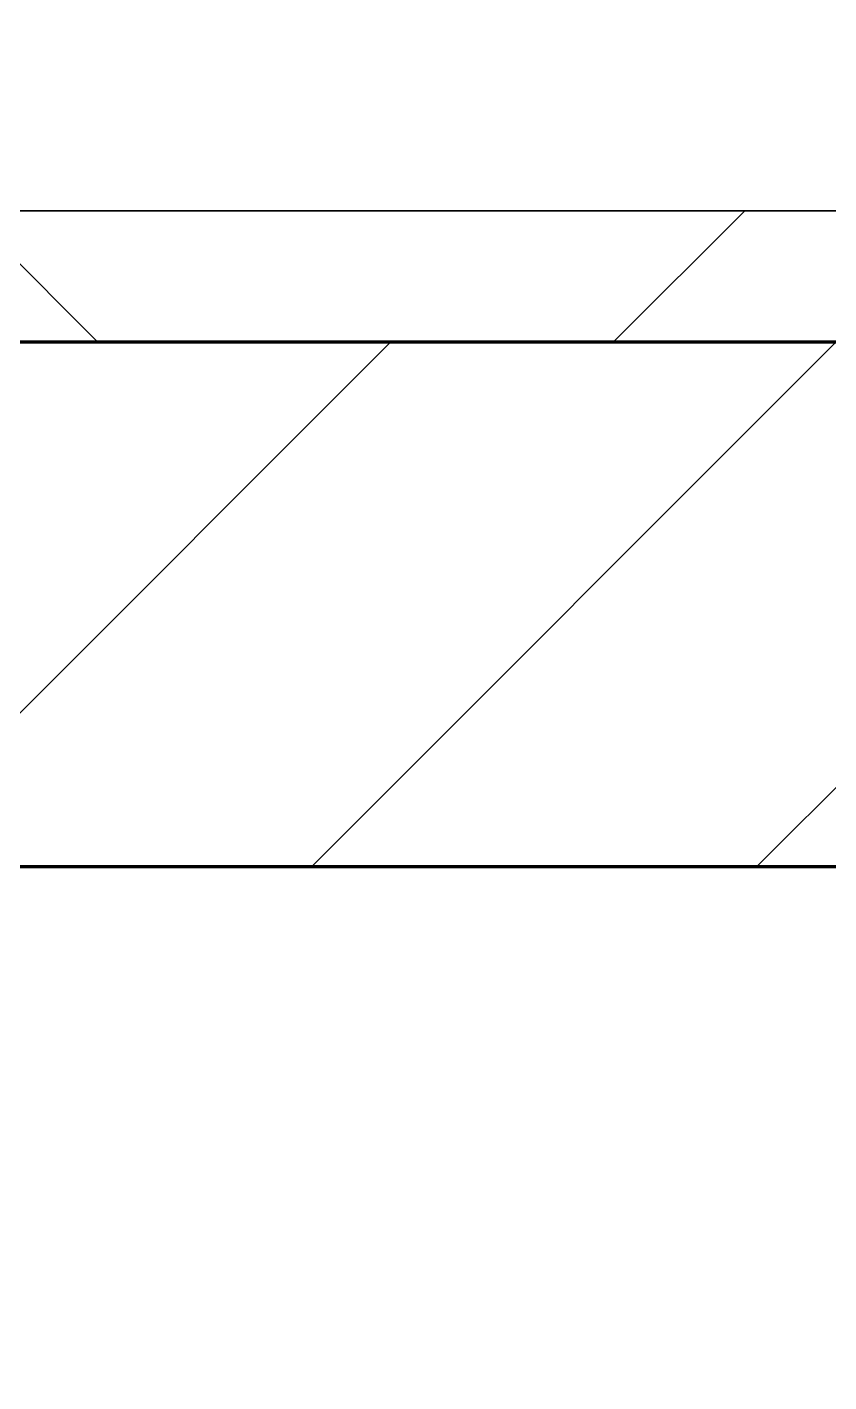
# Model space of a CAD drawing. Header units: millimetres. Extents: x -726012 to -647389, y -20772 to 18805.
# Drawn here: x -673644 to -673339, y 3733 to 4249 of the extents above; entities that cross this region are included whole.
import ezdxf
from ezdxf.xclip import XClip

# ---------------------------------------------------------------- set-up
doc = ezdxf.new("R2010")
doc.units = ezdxf.units.MM
doc.header["$XCLIPFRAME"] = 0
for name, color, linetype, lineweight in [('A-GLAZ-CURT', 2, 'Continuous', 9), ('A-WALL', 5, 'Continuous', 35), ('A-WALL-FNSH', 2, 'Continuous', 35), ('A-WALL-PATT', 1, 'Continuous', 35)]:
    doc.layers.add(name, color=color, linetype=linetype, lineweight=lineweight)
doc.layers.add('A11_ALU.SOLID SHEET', color=2, linetype='Continuous')

# ---------------------------------------------------------------- blocks, each defined once
blk = doc.blocks.new('PPLS-PP19_Custom Tile Pattern - Custom Tile Pattern-V204-4233-01 ENLARGED MULTI-PURPOSE LEVEL - REFLECTED CEILING PLAN - SHEET 4')
at = {"layer": 'A-GLAZ-CURT'}
for p, q in [((-300, 0), (300, 0)), ((300, 0), (-300, 0)), ((230.06, 0), (300, 0)), ((-300, -50), (300, -50)), ((300, -50), (-300, -50))]:
    blk.add_line(p, q, dxfattribs=at)
for points, knots in [([(171.51, 0), (176.48, 0), (193.23, 0), (201.73, 0), (208.81, 0), (213.9, 0), (241.96, 0), (266.73, 0), (281.71, 0), (291.71, 0), (296.52, 0), (297.86, 0), (298.09, 0)], [-7971.819559, -7971.819559, -7971.819559, -7971.819559, -7784.112253, -7606.717214, -7289.299508, -7042.621073, -6582.165592, -6068.460911, -5766.029927, -5566.724884, -5280.360606, -5199.253518, -5199.253518, -5199.253518, -5199.253518]), ([(300, 0), (288.22, 0), (262, 0), (230.43, 0), (219.94, 0), (219.02, 0)], [-12528.858583, -12528.858583, -12528.858583, -12528.858583, -11905.454923, -11162.864862, -10856.732305, -10856.732305, -10856.732305, -10856.732305]), ([(247.1, 0), (246.76, 0), (245.04, 0), (239.51, 0), (233.88, 0), (231.88, 0)], [-9649.085549, -9649.085549, -9649.085549, -9649.085549, -9581.591397, -9406.094246, -9296.534164, -9296.534164, -9296.534164, -9296.534164]), ([(300, 0), (286.53, 0), (263.75, 0), (240.94, 0), (231.91, 0)], [-285.253232, -285.253232, -285.253232, -285.253232, -244.693688, -216.699613, -216.699613, -216.699613, -216.699613]), ([(232.07, 0), (237.08, 0), (243.47, 0), (246.54, 0), (246.96, 0)], [-10299.356879, -10299.356879, -10299.356879, -10299.356879, -9925.173265, -9834.877357, -9834.877357, -9834.877357, -9834.877357]), ([(284.76, 0), (284.76, 0), (285.09, 0), (287.47, 0), (293.59, 0), (297.76, 0), (300, 0)], [-4110.630118, -4110.630118, -4110.630118, -4110.630118, -4053.389046, -3959.664717, -3862.421465, -3746.95702, -3746.95702, -3746.95702, -3746.95702]), ([(297.38, 0), (295.84, 0), (291.62, 0), (285.38, 0), (284.87, 0)], [-4803.172655, -4803.172655, -4803.172655, -4803.172655, -4358.271401, -4143.037883, -4143.037883, -4143.037883, -4143.037883])]:
    blk.add_open_spline(points, degree=3, knots=knots, dxfattribs=at)
blk = doc.blocks.new('PPLS-PP19_Custom Tile Pattern - Custom Tile Pattern-V205-4233-01 ENLARGED MULTI-PURPOSE LEVEL - REFLECTED CEILING PLAN - SHEET 4')
at = {"layer": 'A-GLAZ-CURT'}
for p, q in [((-300, 0), (300, 0)), ((300, 0), (-300, 0)), ((-293.07, 0), (-275.75, 0)), ((-275.75, 0), (-293.07, 0)), ((-222.32, 0), (-205, 0)), ((-205, 0), (-222.32, 0)), ((-300, -50), (300, -50)), ((300, -50), (-300, -50))]:
    blk.add_line(p, q, dxfattribs=at)
at = {"layer": 'A-GLAZ-CURT', "flags": 128}
for points in [[(-300, 0), (-291.56, 0), (-283.3, 0), (-275.2, 0), (-267.26, 0), (-259.45, 0), (-251.77, 0), (-244.2, 0), (-236.74, 0), (-229.36, 0), (-222.06, 0), (-214.83, 0), (-207.71, 0), (-200.76, 0), (-194.02, 0), (-187.54, 0), (-181.38, 0), (-175.58, 0), (-170.25, 0), (-165.64, 0), (-162.97, 0)], [(-125.17, 0), (-128.55, 0), (-134.16, 0), (-140.03, 0), (-145.5, 0), (-150.63, 0), (-155.53, 0), (-160.27, 0), (-164.95, 0), (-169.65, 0), (-174.47, 0), (-179.49, 0), (-184.81, 0), (-190.44, 0), (-196.37, 0), (-202.58, 0), (-209.04, 0), (-215.73, 0), (-222.63, 0), (-229.72, 0), (-236.97, 0), (-244.39, 0), (-251.96, 0), (-259.67, 0), (-267.51, 0), (-275.48, 0), (-283.55, 0), (-291.73, 0), (-300, 0)], [(-162.01, 0), (-159.53, 0), (-157.46, 0), (-154.52, 0), (-149.42, 0), (-141.84, 0), (-132.81, 0), (-126.08, 0)]]:
    blk.add_lwpolyline(points, dxfattribs=at)
at = {"layer": 'A-GLAZ-CURT'}
for points, knots in [([(-300, 0), (-284.65, 0), (-260.58, 0), (-239.12, 0), (-231.4, 0)], [-5323.127839, -5323.127839, -5323.127839, -5323.127839, -4502.809032, -4009.887144, -4009.887144, -4009.887144, -4009.887144]), ([(-163.62, 0), (-179.19, 0), (-215.5, 0), (-262.56, 0), (-294.48, 0), (-300, 0)], [-16345.600353, -16345.600353, -16345.600353, -16345.600353, -15131.813646, -13729.592194, -13439.944408, -13439.944408, -13439.944408, -13439.944408]), ([(-232.5, 0), (-233.85, 0), (-241.18, 0), (-255.22, 0), (-262.59, 0), (-264.9, 0), (-265.4, 0)], [-929.75382, -929.75382, -929.75382, -929.75382, -858.079193, -543.655514, -208.940337, 0, 0, 0, 0]), ([(-258.6, 0), (-257.91, 0), (-254.26, 0), (-244.34, 0), (-235.6, 0), (-231.44, 0)], [-5722.54675, -5722.54675, -5722.54675, -5722.54675, -5657.471696, -5413.335975, -5184.857794, -5184.857794, -5184.857794, -5184.857794]), ([(-233.49, 0), (-233.44, 0), (-233.08, 0), (-232.71, 0), (-232.31, 0)], [-455.274641, -455.274641, -455.274641, -455.274641, -440.605512, -341.455981, -341.455981, -341.455981, -341.455981]), ([(-163.09, 0), (-168.2, 0), (-179.33, 0), (-199.46, 0), (-216.65, 0), (-228.87, 0), (-231.04, 0), (-231.51, 0)], [-2039.007347, -2039.007347, -2039.007347, -2039.007347, -1763.376603, -1422.553702, -978.033455, -846.069444, -803.861461, -803.861461, -803.861461, -803.861461]), ([(-231.42, 0), (-228.38, 0), (-222.04, 0), (-213.1, 0), (-200.2, 0), (-185.8, 0), (-173.72, 0), (-164.38, 0), (-163.35, 0)], [-5184.524383, -5184.524383, -5184.524383, -5184.524383, -5017.494783, -4832.723979, -4666.091899, -4349.945572, -4000.813434, -3955.854465, -3955.854465, -3955.854465, -3955.854465]), ([(-137.88, 0), (-140.56, 0), (-147.66, 0), (-147.69, 0), (-158.72, 0), (-174.02, 0), (-185.59, 0), (-207.9, 0), (-222.89, 0), (-231.42, 0)], [-3187.727384, -3187.727384, -3187.727384, -3187.727384, -2919.378265, -2477.344047, -2237.412286, -2029.680487, -1755.085331, -1400.429864, -948.788723, -948.788723, -948.788723, -948.788723]), ([(-230.58, 0), (-210.41, 0), (-168.97, 0), (-129.95, 0), (-110.8, 0), (-99.5, 0), (-91.46, 0)], [-3992.345879, -3992.345879, -3992.345879, -3992.345879, -2700.551212, -1002.059161, -460.363443, 0, 0, 0, 0]), ([(-230.58, 0), (-229.89, 0), (-228.11, 0), (-225.3, 0), (-223.63, 0)], [-227.637321, -227.637321, -227.637321, -227.637321, -119.536984, 0, 0, 0, 0]), ([(-223.63, 0), (-219.39, 0), (-206.17, 0), (-188.58, 0), (-172.91, 0), (-165.54, 0), (-163.36, 0)], [-5463.295695, -5463.295695, -5463.295695, -5463.295695, -5161.076232, -4739.070012, -4465.409639, -4350.402127, -4350.402127, -4350.402127, -4350.402127]), ([(-94.75, 0), (-106.26, 0), (-127.82, 0), (-153.15, 0), (-163.09, 0)], [-18450.026886, -18450.026886, -18450.026886, -18450.026886, -17136.203329, -16359.627453, -16359.627453, -16359.627453, -16359.627453]), ([(-163.09, 0), (-159.38, 0), (-149.88, 0), (-136.84, 0), (-127.33, 0), (-124.19, 0), (-123.43, 0), (-123.28, 0)], [-4345.559685, -4345.559685, -4345.559685, -4345.559685, -4149.119819, -3839.893365, -3647.167523, -3488.92562, -3439.852845, -3439.852845, -3439.852845, -3439.852845]), ([(-133.82, 0), (-135.51, 0), (-137.8, 0), (-149.31, 0), (-156.48, 0), (-161.34, 0), (-162.55, 0)], [-2731.647847, -2731.647847, -2731.647847, -2731.647847, -2418.507304, -2308.929706, -2113.765672, -2048.735886, -2048.735886, -2048.735886, -2048.735886]), ([(-152.35, 0), (-151.03, 0), (-147.71, 0), (-143.57, 0), (-138.62, 0)], [-3494.978217, -3494.978217, -3494.978217, -3494.978217, -3371.022232, -3227.460399, -3227.460399, -3227.460399, -3227.460399]), ([(-118.78, 0), (-121.86, 0), (-126.28, 0), (-136.96, 0), (-147.46, 0), (-150.03, 0), (-150.57, 0)], [-5938.474035, -5938.474035, -5938.474035, -5938.474035, -5700.061948, -5508.838257, -5298.784692, -5196.16478, -5196.16478, -5196.16478, -5196.16478]), ([(-150.34, 0), (-150.07, 0), (-147.75, 0), (-142.6, 0), (-127.26, 0), (-107.3, 0), (-90.42, 0), (-75.26, 0), (-68.41, 0), (-65.12, 0), (-63.63, 0)], [-4948.728362, -4948.728362, -4948.728362, -4948.728362, -4883.323924, -4440.880425, -4054.690705, -3793.097032, -3402.597032, -3144.956779, -3050.982048, -2969.237017, -2969.237017, -2969.237017, -2969.237017]), ([(-26.75, 0), (-27.82, 0), (-36.18, 0), (-53.55, 0), (-78.2, 0), (-110.94, 0), (-130.52, 0), (-147.74, 0), (-149.07, 0)], [-8718.362214, -8718.362214, -8718.362214, -8718.362214, -8532.293389, -8073.216054, -7508.296369, -7004.680444, -6449.282163, -6277.220794, -6277.220794, -6277.220794, -6277.220794]), ([(-148.23, 0), (-146.94, 0), (-140.15, 0), (-137.28, 0), (-133.93, 0), (-128.78, 0), (-126.5, 0)], [-6162.058746, -6162.058746, -6162.058746, -6162.058746, -6017.569127, -5560.701257, -5364.112219, -5231.017328, -5231.017328, -5231.017328, -5231.017328]), ([(-86.16, 0), (-91.37, 0), (-104.13, 0), (-122.65, 0), (-139.03, 0), (-146.11, 0), (-146.95, 0)], [-1681.3698, -1681.3698, -1681.3698, -1681.3698, -1374.161226, -945.742622, -741.901385, -489.130243, -489.130243, -489.130243, -489.130243]), ([(-146.69, 0), (-146.59, 0), (-145.49, 0), (-135.69, 0), (-128.29, 0), (-125.15, 0)], [-420.34245, -420.34245, -420.34245, -420.34245, -406.956646, -290.263673, 0, 0, 0, 0]), ([(-127.41, 0), (-131.63, 0), (-133.16, 0), (-134.09, 0), (-134.15, 0)], [-8540.990293, -8540.990293, -8540.990293, -8540.990293, -8266.114998, -8246.473386, -8246.473386, -8246.473386, -8246.473386]), ([(-134.15, 0), (-133.32, 0), (-130.31, 0), (-117.33, 0), (-92.04, 0), (-74.02, 0), (-62.74, 0), (-60.36, 0), (-59.97, 0)], [-7657.439573, -7657.439573, -7657.439573, -7657.439573, -7293.749979, -6839.55839, -6236.997189, -5713.340575, -5140.470607, -5006.787413, -5006.787413, -5006.787413, -5006.787413]), ([(-120.13, 0), (-120.14, 0), (-120.24, 0), (-121.3, 0), (-129.25, 0), (-133.82, 0)], [-2933.992132, -2933.992132, -2933.992132, -2933.992132, -2920.575025, -2840.280255, -2731.647847, -2731.647847, -2731.647847, -2731.647847]), ([(-113.43, 0), (-113.44, 0), (-113.96, 0), (-119.73, 0), (-125.43, 0), (-127.03, 0), (-127.41, 0)], [-328.499627, -328.499627, -328.499627, -328.499627, -282.672656, -98.539552, -24.539552, 0, 0, 0, 0]), ([(-126.5, 0), (-122.44, 0), (-108.71, 0), (-86.68, 0), (-63.44, 0), (-54.4, 0), (-48.53, 0), (-36.15, 0), (-29.59, 0), (-26.65, 0)], [-5231.017328, -5231.017328, -5231.017328, -5231.017328, -4994.692869, -4542.524482, -4008.285538, -3689.699207, -3546.54457, -3315.260113, -3113.700791, -3113.700791, -3113.700791, -3113.700791]), ([(-125.15, 0), (-124.93, 0), (-121.96, 0), (-113.01, 0), (-102.67, 0), (-97.63, 0), (-95.78, 0)], [-3362.7396, -3362.7396, -3362.7396, -3362.7396, -3342.215224, -3074.362186, -2902.289527, -2802.283, -2802.283, -2802.283, -2802.283]), ([(-122.08, 0), (-122.01, 0), (-121.69, 0), (-121.2, 0), (-120.88, 0)], [-3136.336417, -3136.336417, -3136.336417, -3136.336417, -3110.304437, -3035.164275, -3035.164275, -3035.164275, -3035.164275]), ([(-36.33, 0), (-36.43, 0), (-37.27, 0), (-45.02, 0), (-46.13, 0), (-60.59, 0), (-81.23, 0), (-99.51, 0), (-114.02, 0), (-117.28, 0), (-118.78, 0)], [-1855.773136, -1855.773136, -1855.773136, -1855.773136, -1810.870157, -1672.078046, -1405.135169, -1060.00838, -740.068933, -229.489605, -116.330425, 0, 0, 0, 0]), ([(-117.74, 0), (-117.19, 0), (-114.78, 0), (-113.43, 0), (-113.43, 0)], [-821.249067, -821.249067, -821.249067, -821.249067, -394.672656, -330.879064, -330.879064, -330.879064, -330.879064]), ([(-36.62, 0), (-36.62, 0), (-40.35, 0), (-44.32, 0), (-58.97, 0), (-85.2, 0), (-107.61, 0), (-116.56, 0), (-117.56, 0)], [-4069.478503, -4069.478503, -4069.478503, -4069.478503, -3858.647035, -3538.256648, -2842.901703, -2193.204658, -1433.981041, -985.49888, -985.49888, -985.49888, -985.49888]), ([(-115.82, 0), (-114.96, 0), (-110.41, 0), (-96.78, 0), (-71.33, 0), (-48.38, 0), (-30.8, 0), (-27.54, 0)], [-5724.064692, -5724.064692, -5724.064692, -5724.064692, -5430.283136, -5103.229623, -4799.173296, -4065.652676, -3897.235535, -3897.235535, -3897.235535, -3897.235535]), ([(9.32, 0), (9.08, 0), (7.65, 0), (2.57, 0), (-12.23, 0), (-25.64, 0), (-40, 0), (-56.24, 0), (-75.59, 0), (-94, 0), (-112.01, 0), (-114.94, 0), (-115.63, 0)], [-2922.926651, -2922.926651, -2922.926651, -2922.926651, -2882.788014, -2720.818881, -2518.50168, -2125.455881, -1792.521578, -1466.981642, -1208.454564, -789.402658, -501.969187, -243.577221, -243.577221, -243.577221, -243.577221]), ([(-94.76, 0), (-91.45, 0), (-82.85, 0), (-71.67, 0), (-65.93, 0), (-65.07, 0)], [-2783.999952, -2783.999952, -2783.999952, -2783.999952, -2605.247022, -2322.099534, -2241.8264, -2241.8264, -2241.8264, -2241.8264]), ([(-72.93, 0), (-75.51, 0), (-82.19, 0), (-90.07, 0), (-94.06, 0)], [-19442.345229, -19442.345229, -19442.345229, -19442.345229, -18935.241197, -18476.414712, -18476.414712, -18476.414712, -18476.414712]), ([(-91.46, 0), (-90.09, 0), (-84.7, 0), (-77.43, 0), (-72.73, 0), (-72.64, 0), (-72.64, 0)], [-19832.387487, -19832.387487, -19832.387487, -19832.387487, -19753.885894, -19541.04734, -19478.625389, -19471.062469, -19471.062469, -19471.062469, -19471.062469]), ([(-63.96, 0), (-64.13, 0), (-72.5, 0), (-80.63, 0), (-86.16, 0)], [-2171.769325, -2171.769325, -2171.769325, -2171.769325, -2007.031671, -1681.3698, -1681.3698, -1681.3698, -1681.3698]), ([(-29.03, 0), (-33.97, 0), (-43.74, 0), (-56.37, 0), (-71.66, 0), (-77.83, 0), (-82.66, 0), (-83.28, 0), (-83.28, 0)], [-2680.714891, -2680.714891, -2680.714891, -2680.714891, -2413.671296, -2161.752162, -2006.592567, -1646.621388, -1424.436217, -1393.971743, -1393.971743, -1393.971743, -1393.971743]), ([(-83.28, 0), (-83.28, 0), (-82.91, 0), (-76.14, 0), (-62.97, 0), (-48.14, 0), (-36.49, 0), (-33.57, 0), (-29.94, 0), (-28.57, 0)], [-1393.4169, -1393.4169, -1393.4169, -1393.4169, -1353.722004, -1274.333717, -1073.56893, -651.549973, -296.515819, -83.513472, 0, 0, 0, 0]), ([(-66.39, 0), (-66.39, 0), (-63.63, 0), (-53.63, 0), (-34.42, 0), (-29.82, 0), (-29.19, 0)], [-2493.31794, -2493.31794, -2493.31794, -2493.31794, -2315.303971, -1809.437387, -963.711516, -666.19313, -666.19313, -666.19313, -666.19313]), ([(31.18, 0), (25.97, 0), (11.99, 0), (-16.92, 0), (-47.42, 0), (-65.77, 0), (-66.37, 0), (-66.38, 0)], [-4496.803627, -4496.803627, -4496.803627, -4496.803627, -4222.080604, -3745.412743, -2981.410125, -2542.574734, -2498.224237, -2498.224237, -2498.224237, -2498.224237]), ([(-63.63, 0), (-61.49, 0), (-57.39, 0), (-54.49, 0), (-45.2, 0), (-40.79, 0), (-40.46, 0), (-40.44, 0)], [-2969.237017, -2969.237017, -2969.237017, -2969.237017, -2851.217951, -2734.127174, -2474.780881, -2410.990208, -2350.645972, -2350.645972, -2350.645972, -2350.645972]), ([(-58.83, 0), (-58.37, 0), (-57.29, 0), (-54.23, 0), (-46.33, 0), (-42.62, 0), (-41.76, 0)], [-4859.52896, -4859.52896, -4859.52896, -4859.52896, -4680.891996, -4469.85053, -4321.566175, -4270.495146, -4270.495146, -4270.495146, -4270.495146])]:
    blk.add_open_spline(points, degree=3, knots=knots, dxfattribs=at)
for points in [[(-231.73, 0), (-232.92, 0), (-233.62, 0), (-234, 0)], [(-163.08, 0), (-160.54, 0), (-158.24, 0), (-157.22, 0)]]:
    blk.add_open_spline(points, degree=3, dxfattribs=at)
blk = doc.blocks.new('*U885')
at = {"layer": 'A-GLAZ-CURT'}
for name, p in [('PPLS-PP19_Custom Tile Pattern - Custom Tile Pattern-V204-4233-01 ENLARGED MULTI-PURPOSE LEVEL - REFLECTED CEILING PLAN - SHEET 4', (2400, 11720.41)), ('PPLS-PP19_Custom Tile Pattern - Custom Tile Pattern-V205-4233-01 ENLARGED MULTI-PURPOSE LEVEL - REFLECTED CEILING PLAN - SHEET 4', (3000, 11720.41))]:
    blk.add_blockref(name, p, dxfattribs=at)
blk = doc.blocks.new('*U1287')
blk.add_lwpolyline([(21173.36, -580), (28210, -580), (28210, -6849.96), (45954.15, -6849.96), (45954.15, 600), (82995.06, 600), (83086.47, 650), (90052, 650), (90392, 990), (103159.16, 990), (103159.16, 4990), (21173.36, 4990), (21173.36, 3485.45), (21203.36, 3485.45), (21203.36, 925.54), (21173.36, 925.54), (21173.36, -580)])

msp = doc.modelspace()

# ---------------------------------------------------------------- hatches: boundary and pattern name
at = {"layer": 'A-WALL-PATT', "lineweight": 9}
h = msp.add_hatch(dxfattribs=at)
h.set_pattern_fill('FP_3', color=256, style=0, pattern_type=2)
h.set_pattern_definition([(45, (0, 0), (-212.13203, 212.13203), []), (135, (0, 0), (-212.13203, -212.13203), [])])
h.paths.add_polyline_path([(-661708.03, 4129.02), (-661758.03, 4179.02), (-698678.22, 4179.02), (-698678.22, 4129.02), (-663127.46, 4129.02)])
h = msp.add_hatch(dxfattribs=at)
h.set_pattern_fill('FP_2', color=256, style=0, pattern_type=2)
h.set_pattern_definition([(45, (0, 0), (-84.852814, 84.852814), [])])
h.paths.add_polyline_path([(-661508.03, 3929.02), (-661708.03, 4129.02), (-698478.22, 4129.02), (-698478.22, 3929.02), (-661790.87, 3929.02)])

# ---------------------------------------------------------------- linework, layer by layer
at = {"layer": 'A-WALL', "color": 7, "lineweight": 70}
for p, q in [((-698478.22, 4129.02), (-661708.03, 4129.02)), ((-672927.37, 3929.02), (-676877.37, 3929.02))]:
    msp.add_line(p, q, dxfattribs=at)
at = {"layer": 'A-WALL-FNSH', "color": 250}
for p, q in [((-698678.22, 4179.02), (-661758.03, 4179.02)), ((-661708.03, 4129.02), (-698678.22, 4129.02))]:
    msp.add_line(p, q, dxfattribs=at)

# ---------------------------------------------------------------- block references
msp.add_blockref('*U885', (-676282.37, -7541.39))

# ---------------------------------------------------------------- next in the draw order: block references
at = {"layer": 'A11_ALU.SOLID SHEET'}
ref = msp.add_blockref('*U1287', (-744682.37, 3579.02), dxfattribs=at)
XClip(ref).set_block_clipping_path([(22516.8245944298, -23612.0000696909), (92487.8891097467, 7199.9972603897)])

doc.saveas('drawing.dxf')
